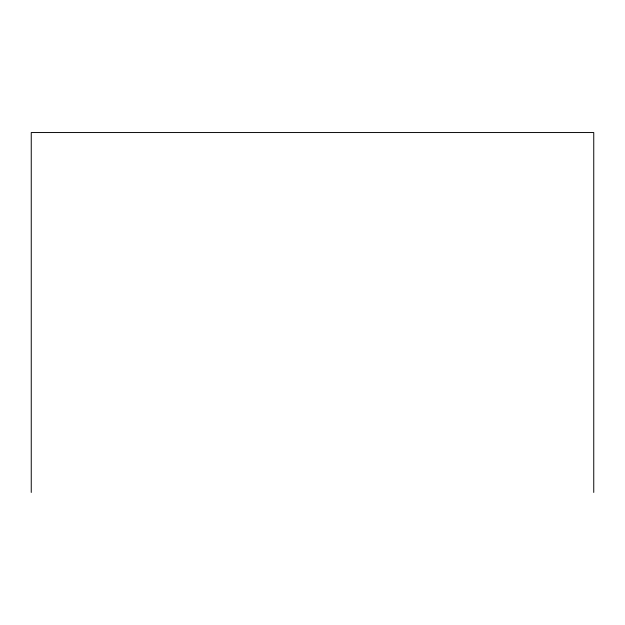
<?xml version="1.0" encoding="UTF-8"?>
<svg xmlns="http://www.w3.org/2000/svg" width="625" height="625" viewBox="0 0 625 625"><rect width="100%" height="100%" fill="white"/><g stroke="black" fill="none" stroke-linecap="round" stroke-linejoin="round"><path stroke-width="0.94" d="M593.75 492.453L593.75 132.547L31.25 132.547L31.25 492.453"/></g></svg>
